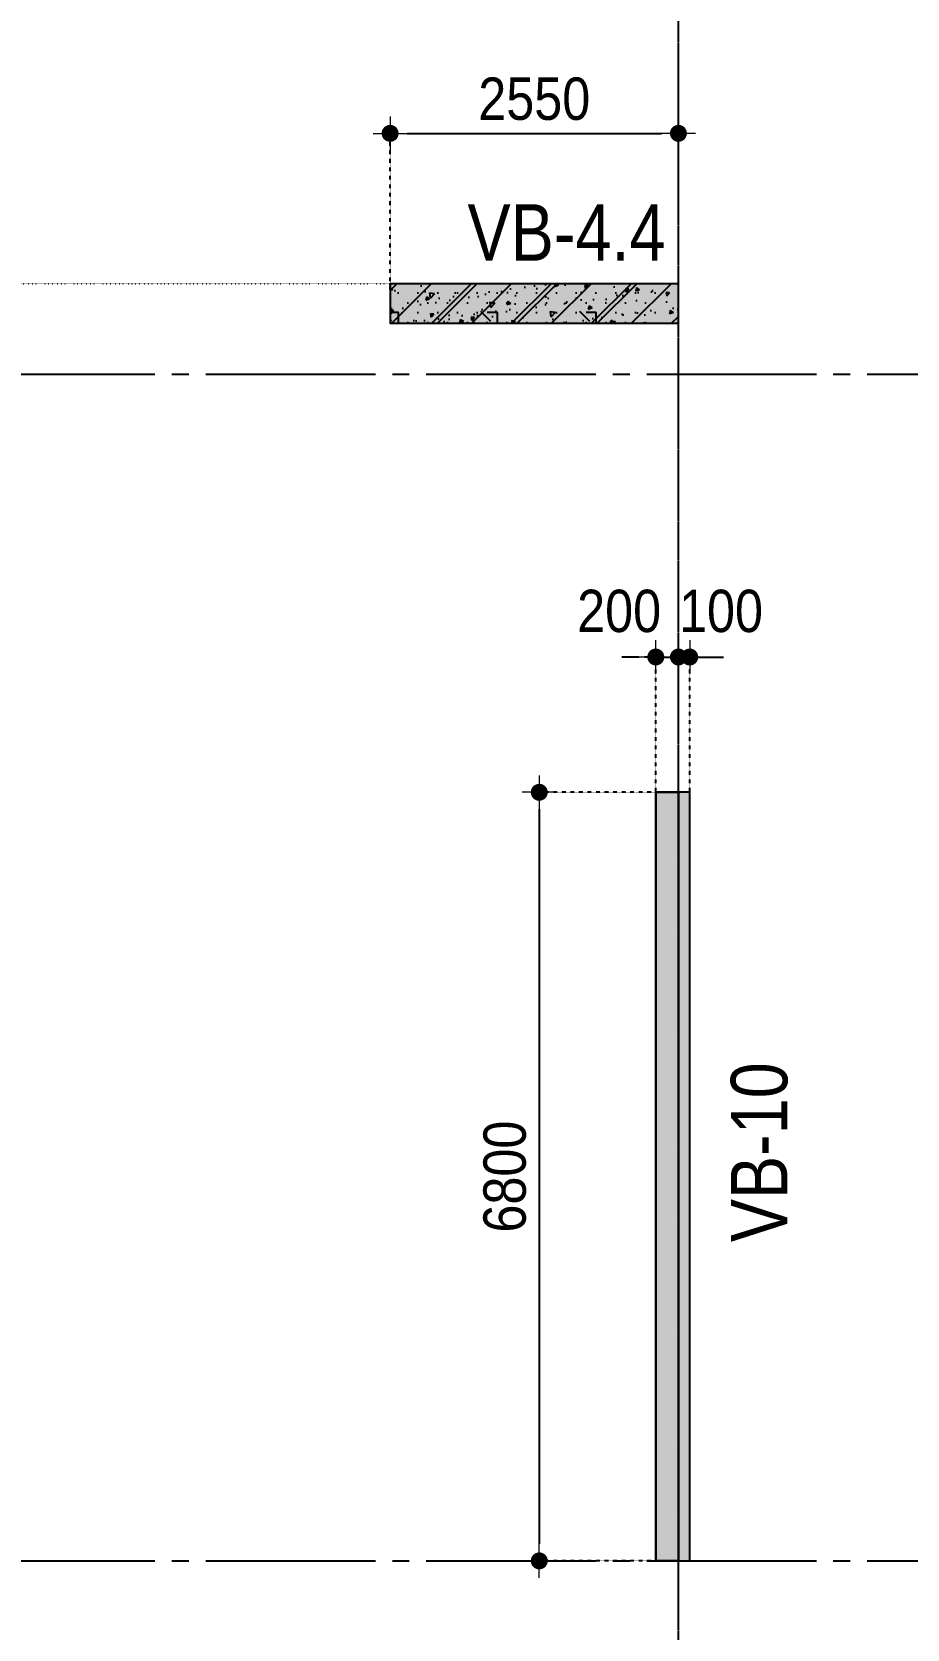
# Model space of a CAD drawing. Header units: millimetres. Extents: x -3973692 to -2843767, y 592734 to 838475.
# Drawn here: x -3066913 to -3059173, y 683228 to 697358 of the extents above; entities that cross this region are included whole.
import ezdxf
from ezdxf.enums import TextEntityAlignment as Align

# ---------------------------------------------------------------- set-up
doc = ezdxf.new("R2010")
doc.units = ezdxf.units.MM
doc.header["$MEASUREMENT"] = 0
doc.header["$PDMODE"] = 3
doc.header["$PDSIZE"] = -20
for name, pattern in [('CHG_XX_Luoi truc-Block B$0$MB_Luoi truc-150-TWB$0$Center101', [13, 10, -1, 1, -1]), ('DIVIDE2', [15.87499999999999, 6.349999999999998, -3.174999999999998, 0, -3.174999999999998, 0, -3.174999999999998]), ('DOT2', [0.125, 0, -0.125]), ('HIDDEN5', [2.8375, 1.25, -1.5875])]:
    doc.linetypes.add(name, pattern=pattern)
doc.layers.get('0').update_dxf_attribs({"lineweight": 9})
doc.layers.get('Defpoints').update_dxf_attribs({"color": 10, "lineweight": 0})
for name, color, linetype, lineweight in [("'S_General_Dim_1", 1, 'Continuous', 18), ("'S_General_Divide_3 Intermediate", 3, 'DIVIDE2', 40), ('CHG_XX_Cot_Block B-T4-7$0$DBAO', 3, 'Continuous', 13), ('TEXT', 7, 'Continuous', 15)]:
    doc.layers.add(name, color=color, linetype=linetype, lineweight=lineweight)
for name, color, linetype in [('CHG_XX_Cot_Block B-T4-7$0$mb_cot tang 1-3$0$Concrete Hatch', 218, 'Continuous'), ('CHG_XX_Cot_Block B-T4-7$0$mb_cot tang 1-3$0$Concrete Line', 6, 'Continuous'), ('CHG_XX_Cot_Block B-T4-7$0$mb_cot tang 1-3$0$Concrete Solid', 216, 'Continuous'), ('CHG_XX_Cot_Block B-T4-7$0$mb_cot tang 9-13 twb$0$Concrete Hatch', 218, 'Continuous'), ('CHG_XX_Cot_Block B-T4-7$0$mb_cot tang 9-13 twb$0$Concrete Line', 6, 'Continuous'), ('CHG_XX_Cot_Block B-T4-7$0$mb_cot tang 9-13 twb$0$Concrete Solid', 216, 'Continuous'), ('CHG_XX_Luoi truc-Block B$0$MB_Luoi truc-150-TWB$0$Grid', 34, 'Continuous'), ('CHG_XX_Luoi truc-Block B$0$MB_Luoi truc-150-TWB$0$Grid Line', 251, 'CHG_XX_Luoi truc-Block B$0$MB_Luoi truc-150-TWB$0$Center101'), ('dim', 1, 'Continuous')]:
    doc.layers.add(name, color=color, linetype=linetype)
doc.styles.add('arial', font='arial.ttf', dxfattribs={"width": 0.85})
doc.styles.add('CHG_XX_Luoi truc-Block B$0$MB_Luoi truc-150-TWB$0$Grid A-F$0$VNI-HelveCB', font='')
doc.styles.add('TTP-HelCon', font='')
doc.styles.get('CHG_XX_Luoi truc-Block B$0$MB_Luoi truc-150-TWB$0$Grid A-F$0$VNI-HelveCB').set_extended_font_data('VNI-Helve-Condense', bold=True)
doc.styles.get('TTP-HelCon').set_extended_font_data('VNI-Helve-Condense')
doc.dimstyles.new('150', dxfattribs={"dimscale": 150, "dimtxt": 2.5, "dimasz": 1, "dimexe": 0, "dimexo": 0, "dimgap": 0.75, "dimtad": 1, "dimdec": 0, "dimzin": 9, "dimdsep": 46, "dimtxsty": 'arial', "dimblk1": 'DIMDOT', "dimblk2": 'DIMDOT', "dimsah": 1, "dimcen": 2, "dimdle": 3, "dimclre": 8, "dimclrt": 2, "dimadec": 0, "dimazin": 0, "dimtfac": 1, "dimtdec": 0, "dimtix": 1, "dimtmove": 2, "dimatfit": 3, "dimldrblk": 'DIMPIJL', "dimfxl": 1, "dimtvp": 1.8, "dimtolj": 1, "dimtzin": 0, "dimarcsym": 0})

# ---------------------------------------------------------------- blocks, each defined once
blk = doc.blocks.new('*U3043')
at = {"layer": 'CHG_XX_Luoi truc-Block B$0$MB_Luoi truc-150-TWB$0$Grid Line'}
blk.add_line((0, 0), (0, 189), dxfattribs=at)
at = {"layer": 'CHG_XX_Luoi truc-Block B$0$MB_Luoi truc-150-TWB$0$Grid', "lineweight": -2, "style": 'CHG_XX_Luoi truc-Block B$0$MB_Luoi truc-150-TWB$0$Grid A-F$0$VNI-HelveCB'}
for tag, p in [('GRIDSUB', (0, 198)), ('GRID', (0, -9))]:
    blk.add_attdef(tag, text='', height=5, dxfattribs=at).set_placement(p, align=Align.MIDDLE)
blk = doc.blocks.new('CHG_XX_Luoi truc-Block B', base_point=(8026088.360705459, 1047448.634998515))
at = {"layer": 'CHG_XX_Luoi truc-Block B$0$MB_Luoi truc-150-TWB$0$Grid Line'}
blk.add_line((8036538.360705458, 1046158.106275256), (8036538.360705458, 1128272.580775458), dxfattribs=at)
at = {"layer": 'CHG_XX_Luoi truc-Block B$0$MB_Luoi truc-150-TWB$0$Grid', "xscale": -150, "yscale": 150, "zscale": 150, "rotation": 270}
for p in [(8022608.235654154, 1057948.634998515), (8022608.235654154, 1047448.634998515)]:
    blk.add_blockref('*U3043', p, dxfattribs=at)
blk = doc.blocks.new('*U3112')
at = {"layer": 'CHG_XX_Cot_Block B-T4-7$0$mb_cot tang 9-13 twb$0$Concrete Hatch'}
h = blk.add_hatch(dxfattribs=at)
h.set_pattern_fill('CONCRETE', color=256, scale=50, style=0, pattern_type=2)
h.set_pattern_definition([(45, (1000, -299.9999999997671), (-176.7766952966369, 176.7766952966369), []), (45, (1000, -249.9999999997671), (-353.5533905932737, 353.5533905932738), []), (49.99999999999999, (1000, -299.9999999997671), (358.6300913003767, -31.37606749129755), [37.5, -412.5]), (355, (1000, -299.9999999997671), (-69.3756668065, 376.0960668500059), [30, -330]), (100.4514, (1029.88584, -302.614669999767), (289.2546908570108, 344.7197710304768), [31.870095, -350.571056]), (46.18420000000001, (1000, -199.9999999997671), (533.6205243128222, -82.75950716450905), [56.25, -618.75]), (96.6356, (1044.4683725, -206.8966534997671), (467.3313527743517, 487.0589354502209), [47.805144, -525.8565]), (351.1842, (1000, -199.9999999997671), (467.3309725668136, 487.0593004626623), [45, -495]), (21, (1050, -224.9999999997671), (298.4535260592309, -201.3094453326694), [37.5, -412.5]), (326.0000000000001, (1050, -224.9999999997671), (121.6576659607909, 362.5750225234265), [30, -330]), (71.4514, (1074.8711165, -241.7758029997671), (420.111314290745, 161.2652483549762), [31.870095, -350.571056]), (37.50000000000001, (1000, -299.9999999997671), (6.079927658645334, 166.4469269156558), [0, -326, 0, -335, 0, -331.25]), (7.499999999999999, (1000, -299.9999999997671), (131.5347687210743, 197.2058559411801), [0, -191, 0, -318.5, 0, -126.25]), (327.5, (888.5, -299.9999999997671), (266.9112180862045, -11.2774358671899), [0, -125, 0, -390, 0, -517.5]), (317.5, (838.5, -299.9999999997671), (291.5930846711931, 50.05249116615882), [0, -162.5, 0, -259, 0, -367.5]), (0, (1175, -124.9999999997671), (0, 875), [87.5, -787.5]), (0, (1437.5, 50.00000000023292), (0, 875), [87.5, -787.5]), (0, (1262.5, 400.0000000002329), (0, 875), [87.5, -350, 87.5, -350]), (90, (1175, -124.9999999997671), (-875, 5.35782974626967e-14), [87.5, -787.5]), (90, (1262.5, 400.0000000002329), (-875, 5.35782974626967e-14), [87.5, -787.5]), (90, (1525, 50.00000000023292), (-875, 5.35782974626967e-14), [87.5, -787.5]), (90, (1700, 312.5000000002329), (-875, 5.35782974626967e-14), [87.5, -787.5]), (135, (1262.5, -124.9999999997671), (-875.016357447105, 8.881784197001252e-14), [123.76, -1113.7]), (135, (1350, 400.0000000002329), (-875.016357447105, 8.881784197001252e-14), [123.76, -1113.7]), (45, (1437.5, 50.00000000023292), (8.881784197001252e-14, 875.016357447105), [123.76, -247.485, 123.76, -742.455]), (0, (825, -299.9999999997671), (87.5, 87.5), [-175, 0])])
h.paths.add_polyline_path([(-750, 50.00000000023283), (-750, -299.9999999999999), (1800, -300), (1800, 50.00000000023283)])
at = {"layer": 'CHG_XX_Cot_Block B-T4-7$0$mb_cot tang 9-13 twb$0$Concrete Solid'}
blk.add_hatch(color=256, dxfattribs=at).paths.add_polyline_path([(-750, 50.00000000023283), (-750, -299.9999999999999), (1800, -300), (1800, 50.00000000023283)])
at = {"layer": 'CHG_XX_Cot_Block B-T4-7$0$mb_cot tang 9-13 twb$0$Concrete Line'}
blk.add_lwpolyline([(-750, 50.00000000023283), (-750, -299.9999999999999), (1800, -300), (1800, 50.00000000023283)], close=True, dxfattribs=at)
blk = doc.blocks.new('*U3115')
at = {"layer": 'CHG_XX_Cot_Block B-T4-7$0$mb_cot tang 9-13 twb$0$Concrete Hatch'}
h = blk.add_hatch(dxfattribs=at)
h.set_pattern_fill('CONCRETE', color=256, scale=50, style=0, pattern_type=2)
h.set_pattern_definition([(45, (5250, 50.00000000000011), (-176.7766952966369, 176.7766952966369), []), (45, (5250, 100.0000000000001), (-353.5533905932737, 353.5533905932738), []), (49.99999999999999, (5250, 50.00000000000011), (358.6300913003767, -31.37606749129755), [37.5, -412.5]), (355, (5250, 50.00000000000011), (-69.3756668065, 376.0960668500059), [30, -330]), (100.4514, (5279.88584, 47.38533000000012), (289.2546908570108, 344.7197710304768), [31.870095, -350.571056]), (46.18420000000001, (5250, 150.0000000000001), (533.6205243128222, -82.75950716450905), [56.25, -618.75]), (96.6356, (5294.4683725, 143.1033465000001), (467.3313527743517, 487.0589354502209), [47.805144, -525.8565]), (351.1842, (5250, 150.0000000000001), (467.3309725668136, 487.0593004626623), [45, -495]), (21, (5300, 125.0000000000001), (298.4535260592309, -201.3094453326694), [37.5, -412.5]), (326.0000000000001, (5300, 125.0000000000001), (121.6576659607909, 362.5750225234265), [30, -330]), (71.4514, (5324.8711165, 108.2241970000001), (420.111314290745, 161.2652483549762), [31.870095, -350.571056]), (37.50000000000001, (5250, 50.00000000000011), (6.079927658645334, 166.4469269156558), [0, -326, 0, -335, 0, -331.25]), (7.499999999999999, (5250, 50.00000000000011), (131.5347687210743, 197.2058559411801), [0, -191, 0, -318.5, 0, -126.25]), (327.5, (5138.5, 50.00000000000011), (266.9112180862045, -11.2774358671899), [0, -125, 0, -390, 0, -517.5]), (317.5, (5088.5, 50.00000000000011), (291.5930846711931, 50.05249116615882), [0, -162.5, 0, -259, 0, -367.5]), (0, (5425, 225.0000000000001), (0, 875), [87.5, -787.5]), (0, (5687.5, 400.0000000000001), (0, 875), [87.5, -787.5]), (0, (5512.5, 750.0000000000001), (0, 875), [87.5, -350, 87.5, -350]), (90, (5425, 225.0000000000001), (-875, 5.35782974626967e-14), [87.5, -787.5]), (90, (5512.5, 750.0000000000001), (-875, 5.35782974626967e-14), [87.5, -787.5]), (90, (5775, 400.0000000000001), (-875, 5.35782974626967e-14), [87.5, -787.5]), (90, (5950, 662.5000000000001), (-875, 5.35782974626967e-14), [87.5, -787.5]), (135, (5512.5, 225.0000000000001), (-875.016357447105, 8.881784197001252e-14), [123.76, -1113.7]), (135, (5600, 750.0000000000001), (-875.016357447105, 8.881784197001252e-14), [123.76, -1113.7]), (45, (5687.5, 400.0000000000001), (8.881784197001252e-14, 875.016357447105), [123.76, -247.485, 123.76, -742.455]), (0, (5075, 50.00000000000011), (87.5, 87.5), [-175, 0])])
h.paths.add_polyline_path([(-750, 150), (-750, -49.99999999999989), (6050, -50), (6050, 150)])
at = {"layer": 'CHG_XX_Cot_Block B-T4-7$0$mb_cot tang 9-13 twb$0$Concrete Solid'}
blk.add_hatch(color=256, dxfattribs=at).paths.add_polyline_path([(-750, 150), (-750, -49.99999999999989), (6050, -50), (6050, 150)])
at = {"layer": 'CHG_XX_Cot_Block B-T4-7$0$mb_cot tang 9-13 twb$0$Concrete Line'}
blk.add_lwpolyline([(-750, 150), (-750, -49.99999999999989), (6050, -50), (6050, 150)], close=True, dxfattribs=at)
blk = doc.blocks.new('*U3121')
at = {"layer": 'CHG_XX_Cot_Block B-T4-7$0$mb_cot tang 1-3$0$Concrete Hatch'}
h = blk.add_hatch(dxfattribs=at)
h.set_pattern_fill('CONCRETE', color=256, scale=50, style=0, pattern_type=2)
h.set_pattern_definition([(45, (150, 1950), (-176.7766952966369, 176.7766952966369), []), (45, (150, 2000), (-353.5533905932737, 353.5533905932738), []), (49.99999999999999, (150, 1950), (358.6300913003767, -31.37606749129755), [37.5, -412.5]), (355, (150, 1950), (-69.3756668065, 376.0960668500059), [30, -330]), (100.4514, (179.88584, 1947.385330000001), (289.2546908570108, 344.7197710304768), [31.870095, -350.571056]), (46.18420000000001, (150, 2050), (533.6205243128222, -82.75950716450905), [56.25, -618.75]), (96.6356, (194.4683725, 2043.1033465), (467.3313527743517, 487.0589354502209), [47.805144, -525.8565]), (351.1842, (150, 2050), (467.3309725668136, 487.0593004626623), [45, -495]), (21, (200, 2025), (298.4535260592309, -201.3094453326694), [37.5, -412.5]), (326.0000000000001, (200, 2025), (121.6576659607909, 362.5750225234265), [30, -330]), (71.4514, (224.8711165, 2008.224197), (420.111314290745, 161.2652483549762), [31.870095, -350.571056]), (37.50000000000001, (150, 1950), (6.079927658645334, 166.4469269156558), [0, -326, 0, -335, 0, -331.25]), (7.499999999999999, (150, 1950), (131.5347687210743, 197.2058559411801), [0, -191, 0, -318.5, 0, -126.25]), (327.5, (38.5, 1950), (266.9112180862045, -11.2774358671899), [0, -125, 0, -390, 0, -517.5]), (317.5, (-11.5, 1950), (291.5930846711931, 50.05249116615882), [0, -162.5, 0, -259, 0, -367.5]), (0, (325, 2125), (0, 875), [87.5, -787.5]), (0, (587.5, 2300), (0, 875), [87.5, -787.5]), (0, (412.5, 2650), (0, 875), [87.5, -350, 87.5, -350]), (90, (325, 2125), (-875, 5.35782974626967e-14), [87.5, -787.5]), (90, (412.5, 2650), (-875, 5.35782974626967e-14), [87.5, -787.5]), (90, (675, 2300), (-875, 5.35782974626967e-14), [87.5, -787.5]), (90, (850, 2562.5), (-875, 5.35782974626967e-14), [87.5, -787.5]), (135, (412.5, 2125), (-875.016357447105, 8.881784197001252e-14), [123.76, -1113.7]), (135, (500, 2650), (-875.016357447105, 8.881784197001252e-14), [123.76, -1113.7]), (45, (587.5, 2300), (8.881784197001252e-14, 875.016357447105), [123.76, -247.485, 123.76, -742.455]), (0, (-25, 1950), (87.5, 87.5), [-175, 0])])
h.paths.add_polyline_path([(-50, 4400), (-50, -2400), (250, -2400), (250, 4400)])
at = {"layer": 'CHG_XX_Cot_Block B-T4-7$0$mb_cot tang 1-3$0$Concrete Solid'}
blk.add_hatch(color=256, dxfattribs=at).paths.add_polyline_path([(-50, 4400), (-50, -2400), (250, -2400), (250, 4400)])
at = {"layer": 'CHG_XX_Cot_Block B-T4-7$0$mb_cot tang 1-3$0$Concrete Line'}
blk.add_lwpolyline([(-50, 4400), (-50, -2400), (250, -2400), (250, 4400)], close=True, dxfattribs=at)
blk = doc.blocks.new('CHG_XX_Cot_Block B-T4-7', base_point=(8026088.360705459, 1047448.634998515))
at = {"layer": 'CHG_XX_Cot_Block B-T4-7$0$DBAO'}
blk.add_blockref('CHG_XX_Luoi truc-Block B', (8026088.360705459, 1047448.634998515), dxfattribs=at)
at = {"layer": 'CHG_XX_Cot_Block B-T4-7$0$mb_cot tang 1-3$0$Concrete Line'}
blk.add_blockref('*U3121', (8036388.360698939, 1049848.63498967), dxfattribs=at)
at = {"layer": 'CHG_XX_Cot_Block B-T4-7$0$mb_cot tang 9-13 twb$0$Concrete Line', "rotation": 180}
blk.add_blockref('*U3112', (8035788.360698939, 1058448.634998515), dxfattribs=at)
at = {"layer": 'CHG_XX_Cot_Block B-T4-7$0$mb_cot tang 9-13 twb$0$Concrete Line', "xscale": -1, "rotation": 270}
blk.add_blockref('*U3115', (8036388.360698938, 1048198.634998515), dxfattribs=at)
blk = doc.blocks.new('b')
at = {"layer": 'TEXT', "color": 3, "style": 'TTP-HelCon'}
blk.add_text('VB-4.4', height=500, dxfattribs=at).set_placement((-14115.84111466724, -66896.63589465618))
blk.add_text('VB-10', height=500, rotation=90, dxfattribs=at).set_placement((-11286.40719802398, -75580.35934654437))
blk = doc.blocks.new('DIMDOT')
for p, q in [((0, -1), (0, 1)), ((1, 0), (-1, 0))]:
    blk.add_line(p, q)
at = {"const_width": 0.5}
blk.add_lwpolyline([(-0.25, 0, 1), (0.25, 0, 1)], format="xyb", close=True, dxfattribs=at)
blk = doc.blocks.new('*D992')
at = {"layer": "'S_General_Dim_1", "color": 8, "linetype": 'HIDDEN5', "lineweight": -2, "transparency": 16777216}
for p, q in [((-3063745.198556934, 695081.0114495863), (-3063745.198556934, 696461.2819390866)), ((-3061195.198556934, 695081.0114495863), (-3061195.198556934, 696461.2819390866))]:
    blk.add_line(p, q, dxfattribs=at)
at = {"layer": "'S_General_Dim_1", "color": 0, "lineweight": -2, "transparency": 16777216}
blk.add_line((-3063595.198556934, 696461.2819390866), (-3061345.198556934, 696461.2819390866), dxfattribs=at)
at = {"layer": 'Defpoints', "color": 0, "transparency": 16777216}
for p in [(-3061195.198556934, 696461.2819390866), (-3063745.198556934, 695081.0114495863), (-3061195.198556934, 695081.0114495863)]:
    blk.add_point(p, dxfattribs=at)
at = {"layer": "'S_General_Dim_1", "color": 0, "lineweight": -2, "transparency": 16777216, "xscale": 150, "yscale": 150, "zscale": 150, "rotation": 180}
blk.add_blockref('DIMDOT', (-3063745.198556934, 696461.2819390866), dxfattribs=at)
at = {"layer": "'S_General_Dim_1", "color": 0, "lineweight": -2, "transparency": 16777216, "xscale": 150, "yscale": 150, "zscale": 150}
blk.add_blockref('DIMDOT', (-3061195.198556934, 696461.2819390866), dxfattribs=at)
at = {"layer": "'S_General_Dim_1", "color": 2, "transparency": 16777216, "insert": (-3062470.198556934, 696765.2468094822), "char_height": 375, "attachment_point": 5, "style": 'arial'}
blk.add_mtext('\\A1;2550', dxfattribs=at)
blk = doc.blocks.new('DIMPIJL')
at = {"linetype": 'ByBlock'}
blk.add_solid([(-2.5, 0.4166666666666686), (-2.5, -0.4166666666666686), (0, 0)], dxfattribs=at)
blk = doc.blocks.new('*D993')
at = {"layer": "'S_General_Dim_1", "color": 8, "linetype": 'HIDDEN5', "lineweight": -2, "transparency": 16777216}
for p, q in [((-3061395.198556935, 690631.0114495864), (-3062426.050856224, 690631.0114495864)), ((-3061395.198556935, 683831.0114495863), (-3062426.050856224, 683831.0114495863))]:
    blk.add_line(p, q, dxfattribs=at)
at = {"layer": "'S_General_Dim_1", "color": 0, "lineweight": -2, "transparency": 16777216}
blk.add_line((-3062426.050856224, 690481.0114495864), (-3062426.050856224, 683981.0114495863), dxfattribs=at)
at = {"layer": 'Defpoints', "color": 0, "transparency": 16777216}
for p in [(-3061395.198556935, 690631.0114495864), (-3062426.050856224, 683831.0114495863), (-3061395.198556935, 683831.0114495863)]:
    blk.add_point(p, dxfattribs=at)
at = {"layer": "'S_General_Dim_1", "color": 0, "lineweight": -2, "transparency": 16777216, "xscale": 150, "yscale": 150, "zscale": 150}
for p, rotation in [((-3062426.050856224, 690631.0114495864), 90), ((-3062426.050856224, 683831.0114495863), 270)]:
    blk.add_blockref('DIMDOT', p, dxfattribs=dict(at, rotation=rotation))
at = {"layer": "'S_General_Dim_1", "color": 2, "transparency": 16777216, "insert": (-3062730.015726619, 687231.0114495871), "char_height": 375, "attachment_point": 5, "rotation": 90, "style": 'arial'}
blk.add_mtext('\\A1;6800', dxfattribs=at)
blk = doc.blocks.new('*D994')
at = {"layer": "'S_General_Dim_1", "color": 0, "lineweight": -2, "transparency": 16777216}
for p, q in [((-3061545.198556934, 691828.0356424953), (-3061695.198556934, 691828.0356424953)), ((-3061395.198556934, 691828.0356424953), (-3061195.198556935, 691828.0356424953)), ((-3061045.198556935, 691828.0356424953), (-3060895.198556935, 691828.0356424953))]:
    blk.add_line(p, q, dxfattribs=at)
at = {"layer": "'S_General_Dim_1", "color": 8, "linetype": 'HIDDEN5', "lineweight": -2, "transparency": 16777216}
for p, q in [((-3061395.198556934, 690631.0114495861), (-3061395.198556934, 691828.0356424953)), ((-3061195.198556935, 690631.0114495861), (-3061195.198556935, 691828.0356424953))]:
    blk.add_line(p, q, dxfattribs=at)
at = {"layer": 'Defpoints', "color": 0, "transparency": 16777216}
for p in [(-3061195.198556935, 691828.0356424953), (-3061395.198556934, 690631.0114495861), (-3061195.198556935, 690631.0114495861)]:
    blk.add_point(p, dxfattribs=at)
at = {"layer": "'S_General_Dim_1", "color": 0, "lineweight": -2, "transparency": 16777216, "xscale": 150, "yscale": 150, "zscale": 150}
blk.add_blockref('DIMDOT', (-3061395.198556934, 691828.0356424953), dxfattribs=at)
at = {"layer": "'S_General_Dim_1", "color": 0, "lineweight": -2, "transparency": 16777216, "xscale": 150, "yscale": 150, "zscale": 150, "rotation": 180}
blk.add_blockref('DIMDOT', (-3061195.198556935, 691828.0356424953), dxfattribs=at)
at = {"layer": "'S_General_Dim_1", "color": 2, "transparency": 16777216, "insert": (-3061719.695585455, 692233.3221363561), "char_height": 375, "attachment_point": 5, "style": 'arial'}
blk.add_mtext('\\A1;200', dxfattribs=at)
blk = doc.blocks.new('*D995')
at = {"layer": "'S_General_Dim_1", "color": 0, "lineweight": -2, "transparency": 16777216}
for p, q in [((-3061345.198556935, 691828.0356424953), (-3061495.198556935, 691828.0356424953)), ((-3061195.198556935, 691828.0356424953), (-3061095.198563454, 691828.0356424953)), ((-3060945.198563454, 691828.0356424953), (-3060795.198563454, 691828.0356424953))]:
    blk.add_line(p, q, dxfattribs=at)
at = {"layer": "'S_General_Dim_1", "color": 8, "linetype": 'HIDDEN5', "lineweight": -2, "transparency": 16777216}
for p, q in [((-3061195.198556935, 690631.0114495861), (-3061195.198556935, 691828.0356424953)), ((-3061095.198563454, 690631.0114495864), (-3061095.198563454, 691828.0356424953))]:
    blk.add_line(p, q, dxfattribs=at)
at = {"layer": 'Defpoints', "color": 0, "transparency": 16777216}
for p in [(-3061095.198563454, 691828.0356424953), (-3061195.198556935, 690631.0114495861), (-3061095.198563454, 690631.0114495864)]:
    blk.add_point(p, dxfattribs=at)
at = {"layer": "'S_General_Dim_1", "color": 0, "lineweight": -2, "transparency": 16777216, "xscale": 150, "yscale": 150, "zscale": 150}
blk.add_blockref('DIMDOT', (-3061195.198556935, 691828.0356424953), dxfattribs=at)
at = {"layer": "'S_General_Dim_1", "color": 0, "lineweight": -2, "transparency": 16777216, "xscale": 150, "yscale": 150, "zscale": 150, "rotation": 180}
blk.add_blockref('DIMDOT', (-3061095.198563454, 691828.0356424953), dxfattribs=at)
at = {"layer": "'S_General_Dim_1", "color": 2, "transparency": 16777216, "insert": (-3060818.597704452, 692233.3221363561), "char_height": 375, "attachment_point": 5, "style": 'arial'}
blk.add_mtext('\\A1;100', dxfattribs=at)

msp = doc.modelspace()

# ---------------------------------------------------------------- linework, layer by layer
at = {"layer": 'dim', "linetype": 'DOT2', "ltscale": 10}
msp.add_line((-3068045.198556934, 695131.0114495865), (-3063745.198556934, 695131.0114495865), dxfattribs=at)

# ---------------------------------------------------------------- block references
at = {"layer": "'S_General_Divide_3 Intermediate"}
msp.add_blockref('CHG_XX_Cot_Block B-T4-7', (-3071645.198556934, 683831.0114495861), dxfattribs=at)
at = {"layer": 'dim'}
msp.add_blockref('b', (-3048945.198556815, 762231.011449586), dxfattribs=at)

# ---------------------------------------------------------------- dimensions: what is measured, and where the dimension line sits
at = {"layer": "'S_General_Dim_1"}
dim = msp.add_linear_dim(base=(-3061195.198556934, 696461.2819390866), p1=(-3063745.198556934, 695081.0114495863), p2=(-3061195.198556934, 695081.0114495863), dimstyle='150', dxfattribs=at)
dim.commit()
dim.dimension.update_dxf_attribs({"geometry": '*D992', "text_midpoint": (-3062470.198556934, 696765.2468094822)})
for base, p1, p2, picture, middle in [((-3061195.198556935, 691828.0356424953), (-3061395.198556934, 690631.0114495861), (-3061195.198556935, 690631.0114495861), '*D994', (-3061719.695585455, 692233.3221363561)), ((-3061095.198563454, 691828.0356424953), (-3061195.198556935, 690631.0114495861), (-3061095.198563454, 690631.0114495864), '*D995', (-3060818.597704452, 692233.3221363561))]:
    dim = msp.add_linear_dim(base=base, p1=p1, p2=p2, dimstyle='150', dxfattribs=at)
    dim.commit()
    dim.dimension.update_dxf_attribs({"geometry": picture, "text_midpoint": middle, "dimtype": 160})
dim = msp.add_linear_dim(base=(-3062426.050856224, 683831.0114495863), p1=(-3061395.198556934, 690631.0114495861), p2=(-3061395.198556934, 683831.011449586), angle=90, dimstyle='150', dxfattribs=at)
dim.commit()
dim.dimension.update_dxf_attribs({"geometry": '*D993', "text_midpoint": (-3062730.015726619, 687231.0114495871)})

doc.saveas('drawing.dxf')
